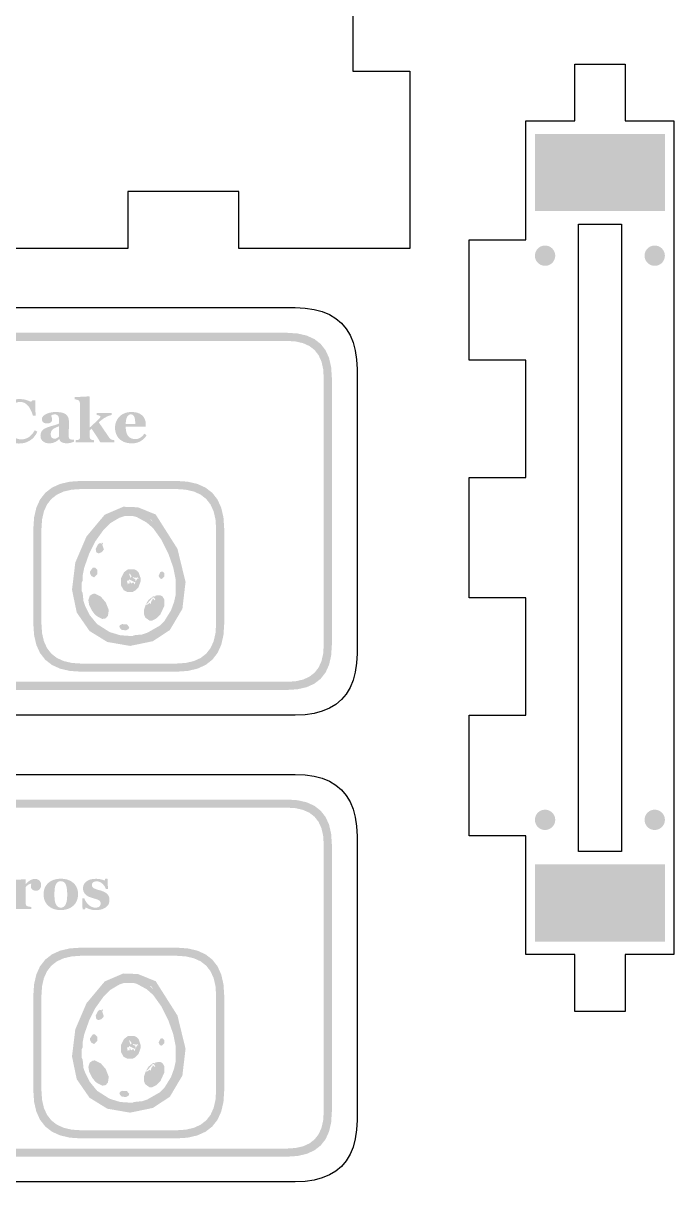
# Model space of a CAD drawing. Header units: millimetres. Extents: x 6 to 297, y 6 to 451.
# Drawn here: x 53.6 to 85.6, y 19.3 to 76.4 of the extents above; entities that cross this region are included whole.
import ezdxf

# ---------------------------------------------------------------- set-up
doc = ezdxf.new("R2010")
doc.units = ezdxf.units.MM
doc.layers.add('CUT', color=1, linetype='Continuous')
doc.layers.add('RASTER', color=7, linetype='Continuous')

msp = doc.modelspace()

# ---------------------------------------------------------------- hatches: boundary and pattern name
at = {"layer": 'RASTER'}
for points in [[(85.201, 70.956), (85.201, 67.156), (78.801, 67.156), (78.801, 70.956)], [(79.801, 64.956), (79.797, 64.89), (79.784, 64.826), (79.763, 64.764), (79.734, 64.706), (79.698, 64.651), (79.655, 64.602), (79.605, 64.559), (79.551, 64.523), (79.492, 64.494), (79.43, 64.473), (79.366, 64.46), (79.301, 64.456), (79.236, 64.46), (79.172, 64.473), (79.11, 64.494), (79.051, 64.523), (78.997, 64.559), (78.947, 64.602), (78.904, 64.651), (78.868, 64.706), (78.839, 64.764), (78.818, 64.826), (78.805, 64.89), (78.801, 64.956), (78.805, 65.021), (78.818, 65.085), (78.839, 65.147), (78.868, 65.206), (78.904, 65.26), (78.947, 65.309), (78.997, 65.352), (79.051, 65.389), (79.11, 65.418), (79.172, 65.439), (79.236, 65.451), (79.301, 65.456), (79.366, 65.451), (79.43, 65.439), (79.492, 65.418), (79.551, 65.389), (79.605, 65.352), (79.655, 65.309), (79.698, 65.26), (79.734, 65.206), (79.763, 65.147), (79.784, 65.085), (79.797, 65.021)], [(85.201, 64.956), (85.197, 64.89), (85.184, 64.826), (85.163, 64.764), (85.134, 64.706), (85.098, 64.651), (85.055, 64.602), (85.005, 64.559), (84.951, 64.523), (84.892, 64.494), (84.83, 64.473), (84.766, 64.46), (84.701, 64.456), (84.636, 64.46), (84.572, 64.473), (84.51, 64.494), (84.451, 64.523), (84.397, 64.559), (84.347, 64.602), (84.304, 64.651), (84.268, 64.706), (84.239, 64.764), (84.218, 64.826), (84.205, 64.89), (84.201, 64.956), (84.205, 65.021), (84.218, 65.085), (84.239, 65.147), (84.268, 65.206), (84.304, 65.26), (84.347, 65.309), (84.397, 65.352), (84.451, 65.389), (84.51, 65.418), (84.572, 65.439), (84.636, 65.451), (84.701, 65.456), (84.766, 65.451), (84.83, 65.439), (84.892, 65.418), (84.951, 65.389), (85.005, 65.352), (85.055, 65.309), (85.098, 65.26), (85.134, 65.206), (85.163, 65.147), (85.184, 65.085), (85.197, 65.021)], [(53.382, 55.7), (53.325, 55.701), (53.269, 55.705), (53.214, 55.71), (53.16, 55.719), (53.107, 55.729), (53.055, 55.742), (53.004, 55.757), (52.954, 55.774), (52.905, 55.794), (52.857, 55.815), (52.812, 55.839), (52.767, 55.865), (52.725, 55.893), (52.684, 55.923), (52.644, 55.955), (52.607, 55.989), (52.571, 56.024), (52.538, 56.062), (52.507, 56.101), (52.477, 56.143), (52.449, 56.186), (52.424, 56.232), (52.4, 56.28), (52.378, 56.329), (52.359, 56.381), (52.342, 56.433), (52.327, 56.487), (52.316, 56.542), (52.306, 56.599), (52.3, 56.656), (52.296, 56.715), (52.295, 56.775), (52.296, 56.835), (52.3, 56.894), (52.307, 56.951), (52.316, 57.008), (52.328, 57.063), (52.342, 57.118), (52.359, 57.171), (52.379, 57.223), (52.401, 57.273), (52.425, 57.322), (52.452, 57.369), (52.48, 57.415), (52.511, 57.459), (52.544, 57.501), (52.578, 57.541), (52.615, 57.579), (52.654, 57.615), (52.694, 57.649), (52.736, 57.681), (52.78, 57.711), (52.826, 57.738), (52.873, 57.764), (52.923, 57.787), (52.974, 57.809), (53.027, 57.828), (53.081, 57.844), (53.136, 57.858), (53.191, 57.87), (53.248, 57.879), (53.305, 57.885), (53.363, 57.889), (53.423, 57.89), (53.465, 57.889), (53.507, 57.887), (53.548, 57.884), (53.588, 57.88), (53.627, 57.874), (53.665, 57.867), (53.702, 57.858), (53.738, 57.848), (53.772, 57.838), (53.806, 57.827), (53.838, 57.815), (53.869, 57.804), (53.898, 57.792), (53.926, 57.779), (53.953, 57.767), (53.978, 57.754), (54.069, 57.834), (54.196, 57.834), (54.209, 57.076), (54.08, 57.076), (54.052, 57.159), (54.023, 57.238), (53.992, 57.31), (53.959, 57.377), (53.926, 57.437), (53.891, 57.492), (53.854, 57.542), (53.817, 57.585), (53.777, 57.623), (53.736, 57.656), (53.692, 57.684), (53.646, 57.707), (53.598, 57.725), (53.548, 57.738), (53.496, 57.745), (53.442, 57.748), (53.375, 57.744), (53.312, 57.733), (53.254, 57.714), (53.199, 57.687), (53.149, 57.653), (53.103, 57.612), (53.061, 57.562), (53.023, 57.505), (52.989, 57.442), (52.96, 57.372), (52.935, 57.296), (52.915, 57.214), (52.899, 57.126), (52.888, 57.032), (52.881, 56.932), (52.879, 56.825), (52.88, 56.764), (52.882, 56.706), (52.886, 56.65), (52.891, 56.596), (52.898, 56.544), (52.907, 56.495), (52.917, 56.447), (52.928, 56.402), (52.941, 56.36), (52.955, 56.319), (52.969, 56.281), (52.985, 56.244), (53.001, 56.21), (53.019, 56.178), (53.037, 56.148), (53.056, 56.12), (53.078, 56.094), (53.101, 56.069), (53.124, 56.045), (53.149, 56.024), (53.175, 56.004), (53.201, 55.987), (53.229, 55.971), (53.257, 55.957), (53.286, 55.945), (53.316, 55.934), (53.347, 55.925), (53.379, 55.918), (53.411, 55.912), (53.445, 55.908), (53.479, 55.906), (53.513, 55.905), (53.564, 55.907), (53.613, 55.912), (53.661, 55.921), (53.707, 55.933), (53.752, 55.949), (53.796, 55.968), (53.838, 55.99), (53.879, 56.016), (53.919, 56.046), (53.957, 56.079), (53.995, 56.116), (54.032, 56.156), (54.068, 56.2), (54.103, 56.248), (54.138, 56.299), (54.171, 56.353), (54.297, 56.277), (54.281, 56.245), (54.265, 56.214), (54.247, 56.184), (54.23, 56.155), (54.212, 56.127), (54.193, 56.099), (54.173, 56.072), (54.154, 56.047), (54.133, 56.022), (54.112, 55.997), (54.09, 55.974), (54.067, 55.952), (54.043, 55.93), (54.019, 55.91), (53.994, 55.89), (53.968, 55.871), (53.938, 55.852), (53.908, 55.833), (53.877, 55.816), (53.846, 55.8), (53.813, 55.784), (53.78, 55.77), (53.747, 55.757), (53.712, 55.745), (53.676, 55.735), (53.639, 55.726), (53.6, 55.718), (53.559, 55.711), (53.517, 55.706), (53.474, 55.703), (53.428, 55.701), (53.382, 55.7)], [(58.088, 55.756), (57.398, 55.756), (57.367, 55.811), (57.336, 55.864), (57.306, 55.914), (57.276, 55.963), (57.247, 56.009), (57.219, 56.054), (57.192, 56.096), (57.165, 56.136), (57.139, 56.175), (57.113, 56.212), (57.088, 56.25), (57.063, 56.286), (57.038, 56.322), (57.014, 56.357), (56.99, 56.391), (56.966, 56.425), (56.878, 56.35), (56.878, 56.031), (56.878, 56.018), (56.879, 56.006), (56.88, 55.994), (56.882, 55.983), (56.884, 55.973), (56.887, 55.963), (56.89, 55.953), (56.894, 55.945), (56.898, 55.937), (56.903, 55.929), (56.909, 55.922), (56.916, 55.915), (56.924, 55.909), (56.933, 55.904), (56.942, 55.899), (56.953, 55.895), (56.96, 55.892), (56.967, 55.889), (56.974, 55.887), (56.981, 55.884), (56.989, 55.881), (56.997, 55.879), (57.006, 55.877), (57.014, 55.874), (57.023, 55.872), (57.032, 55.87), (57.041, 55.869), (57.05, 55.867), (57.058, 55.866), (57.067, 55.865), (57.076, 55.863), (57.085, 55.863), (57.085, 55.756), (56.178, 55.756), (56.178, 55.863), (56.187, 55.863), (56.196, 55.864), (56.205, 55.865), (56.215, 55.866), (56.224, 55.867), (56.233, 55.868), (56.242, 55.869), (56.251, 55.871), (56.26, 55.872), (56.269, 55.874), (56.277, 55.875), (56.286, 55.877), (56.294, 55.879), (56.301, 55.88), (56.309, 55.883), (56.316, 55.885), (56.327, 55.889), (56.337, 55.894), (56.347, 55.899), (56.355, 55.905), (56.363, 55.912), (56.369, 55.919), (56.375, 55.926), (56.379, 55.934), (56.383, 55.943), (56.387, 55.953), (56.39, 55.963), (56.392, 55.973), (56.394, 55.985), (56.395, 55.997), (56.396, 56.009), (56.396, 56.022), (56.396, 57.656), (56.396, 57.668), (56.395, 57.68), (56.393, 57.692), (56.391, 57.705), (56.388, 57.717), (56.384, 57.73), (56.38, 57.743), (56.375, 57.756), (56.369, 57.769), (56.363, 57.78), (56.356, 57.791), (56.349, 57.802), (56.341, 57.811), (56.332, 57.82), (56.323, 57.827), (56.313, 57.834), (56.305, 57.839), (56.297, 57.843), (56.288, 57.847), (56.278, 57.85), (56.267, 57.854), (56.255, 57.857), (56.243, 57.861), (56.229, 57.864), (56.215, 57.866), (56.202, 57.869), (56.189, 57.871), (56.176, 57.873), (56.164, 57.875), (56.152, 57.876), (56.14, 57.877), (56.128, 57.878), (56.128, 57.985), (56.856, 58.023), (56.878, 58), (56.878, 56.488), (56.906, 56.513), (56.934, 56.538), (56.963, 56.565), (56.993, 56.593), (57.024, 56.621), (57.056, 56.65), (57.089, 56.681), (57.122, 56.712), (57.155, 56.743), (57.186, 56.773), (57.216, 56.802), (57.244, 56.829), (57.271, 56.854), (57.295, 56.879), (57.318, 56.902), (57.34, 56.923), (57.351, 56.935), (57.361, 56.947), (57.37, 56.957), (57.377, 56.967), (57.383, 56.976), (57.388, 56.984), (57.391, 56.992), (57.393, 56.999), (57.394, 57.005), (57.395, 57.01), (57.396, 57.015), (57.397, 57.019), (57.397, 57.023), (57.398, 57.026), (57.398, 57.028), (57.398, 57.03), (57.397, 57.037), (57.395, 57.043), (57.392, 57.049), (57.387, 57.054), (57.38, 57.06), (57.372, 57.065), (57.363, 57.07), (57.352, 57.074), (57.34, 57.078), (57.326, 57.083), (57.311, 57.087), (57.294, 57.091), (57.276, 57.094), (57.257, 57.098), (57.236, 57.101), (57.214, 57.105), (57.214, 57.209), (57.958, 57.209), (57.958, 57.108), (57.922, 57.098), (57.889, 57.088), (57.858, 57.078), (57.829, 57.068), (57.802, 57.059), (57.777, 57.049), (57.755, 57.04), (57.734, 57.031), (57.715, 57.022), (57.695, 57.011), (57.675, 57.001), (57.654, 56.989), (57.633, 56.977), (57.611, 56.963), (57.589, 56.95), (57.567, 56.935), (57.552, 56.925), (57.537, 56.915), (57.522, 56.905), (57.508, 56.894), (57.493, 56.884), (57.479, 56.874), (57.464, 56.863), (57.45, 56.852), (57.436, 56.841), (57.421, 56.829), (57.406, 56.817), (57.39, 56.804), (57.373, 56.79), (57.356, 56.775), (57.339, 56.76), (57.321, 56.745), (57.356, 56.693), (57.391, 56.642), (57.425, 56.593), (57.459, 56.544), (57.491, 56.497), (57.524, 56.45), (57.555, 56.404), (57.586, 56.359), (57.616, 56.315), (57.647, 56.269), (57.679, 56.223), (57.71, 56.177), (57.742, 56.13), (57.775, 56.082), (57.807, 56.033), (57.841, 55.984), (57.852, 55.968), (57.865, 55.953), (57.878, 55.939), (57.891, 55.927), (57.906, 55.916), (57.921, 55.907), (57.937, 55.899), (57.953, 55.892), (57.97, 55.886), (57.987, 55.881), (58.004, 55.877), (58.021, 55.873), (58.038, 55.87), (58.054, 55.867), (58.071, 55.864), (58.088, 55.863)], [(79.801, 37.155), (79.797, 37.089), (79.784, 37.025), (79.763, 36.963), (79.734, 36.905), (79.698, 36.85), (79.655, 36.801), (79.605, 36.758), (79.551, 36.722), (79.492, 36.693), (79.43, 36.672), (79.366, 36.659), (79.301, 36.655), (79.236, 36.659), (79.172, 36.672), (79.11, 36.693), (79.051, 36.722), (78.997, 36.758), (78.947, 36.801), (78.904, 36.85), (78.868, 36.905), (78.839, 36.963), (78.818, 37.025), (78.805, 37.089), (78.801, 37.155), (78.805, 37.22), (78.818, 37.284), (78.839, 37.346), (78.868, 37.405), (78.904, 37.459), (78.947, 37.508), (78.997, 37.551), (79.051, 37.588), (79.11, 37.617), (79.172, 37.638), (79.236, 37.65), (79.301, 37.655), (79.366, 37.65), (79.43, 37.638), (79.492, 37.617), (79.551, 37.588), (79.605, 37.551), (79.655, 37.508), (79.698, 37.459), (79.734, 37.405), (79.763, 37.346), (79.784, 37.284), (79.797, 37.22)], [(85.201, 37.155), (85.197, 37.089), (85.184, 37.025), (85.163, 36.963), (85.134, 36.905), (85.098, 36.85), (85.055, 36.801), (85.005, 36.758), (84.951, 36.722), (84.892, 36.693), (84.83, 36.672), (84.766, 36.659), (84.701, 36.655), (84.636, 36.659), (84.572, 36.672), (84.51, 36.693), (84.451, 36.722), (84.397, 36.758), (84.347, 36.801), (84.304, 36.85), (84.268, 36.905), (84.239, 36.963), (84.218, 37.025), (84.205, 37.089), (84.201, 37.155), (84.205, 37.22), (84.218, 37.284), (84.239, 37.346), (84.268, 37.405), (84.304, 37.459), (84.347, 37.508), (84.397, 37.551), (84.451, 37.588), (84.51, 37.617), (84.572, 37.638), (84.636, 37.65), (84.701, 37.655), (84.766, 37.65), (84.83, 37.638), (84.892, 37.617), (84.951, 37.588), (85.005, 37.551), (85.055, 37.508), (85.098, 37.459), (85.134, 37.405), (85.163, 37.346), (85.184, 37.284), (85.197, 37.22)], [(85.201, 34.955), (85.201, 31.155), (78.801, 31.155), (78.801, 34.955)], [(54.484, 33.941), (54.483, 33.913), (54.48, 33.887), (54.474, 33.861), (54.467, 33.836), (54.457, 33.812), (54.445, 33.789), (54.431, 33.767), (54.415, 33.745), (54.397, 33.725), (54.378, 33.708), (54.357, 33.694), (54.335, 33.682), (54.312, 33.673), (54.287, 33.666), (54.261, 33.662), (54.233, 33.661), (54.207, 33.662), (54.182, 33.664), (54.158, 33.669), (54.135, 33.675), (54.113, 33.682), (54.092, 33.691), (54.071, 33.703), (54.052, 33.715), (54.035, 33.73), (54.02, 33.746), (54.007, 33.763), (53.997, 33.782), (53.989, 33.803), (53.983, 33.825), (53.98, 33.849), (53.979, 33.875), (53.979, 33.887), (53.979, 33.899), (53.98, 33.91), (53.98, 33.92), (53.981, 33.93), (53.983, 33.939), (53.984, 33.947), (53.986, 33.955), (53.988, 33.962), (53.989, 33.969), (53.991, 33.976), (53.993, 33.982), (53.994, 33.989), (53.996, 33.995), (53.998, 34.002), (53.999, 34.008), (53.982, 34.007), (53.965, 34.004), (53.947, 34), (53.93, 33.995), (53.912, 33.988), (53.894, 33.981), (53.875, 33.972), (53.857, 33.961), (53.839, 33.95), (53.821, 33.938), (53.803, 33.924), (53.787, 33.91), (53.77, 33.895), (53.755, 33.879), (53.74, 33.862), (53.725, 33.844), (53.725, 33.04), (53.725, 33.027), (53.726, 33.015), (53.727, 33.004), (53.729, 32.993), (53.731, 32.983), (53.734, 32.973), (53.737, 32.964), (53.741, 32.955), (53.746, 32.947), (53.751, 32.939), (53.756, 32.932), (53.763, 32.925), (53.77, 32.919), (53.778, 32.913), (53.786, 32.907), (53.795, 32.902), (53.804, 32.898), (53.814, 32.894), (53.825, 32.891), (53.838, 32.887), (53.851, 32.884), (53.866, 32.881), (53.883, 32.878), (53.9, 32.875), (53.918, 32.873), (53.934, 32.87), (53.949, 32.868), (53.963, 32.867), (53.975, 32.865), (53.986, 32.864), (53.996, 32.863), (54.005, 32.863), (54.005, 32.756), (53.025, 32.756), (53.025, 32.863), (53.034, 32.863), (53.043, 32.864), (53.052, 32.865), (53.062, 32.866), (53.071, 32.867), (53.08, 32.868), (53.09, 32.869), (53.099, 32.871), (53.108, 32.872), (53.117, 32.874), (53.125, 32.875), (53.133, 32.877), (53.141, 32.879), (53.149, 32.88), (53.156, 32.883), (53.163, 32.885), (53.174, 32.889), (53.184, 32.894), (53.194, 32.899), (53.202, 32.905), (53.21, 32.912), (53.216, 32.919), (53.222, 32.926), (53.227, 32.934), (53.231, 32.943), (53.235, 32.953), (53.238, 32.963), (53.24, 32.973), (53.242, 32.985), (53.244, 32.997), (53.244, 33.009), (53.245, 33.022), (53.245, 33.875), (53.244, 33.888), (53.243, 33.901), (53.241, 33.913), (53.238, 33.925), (53.235, 33.937), (53.231, 33.948), (53.226, 33.959), (53.22, 33.969), (53.213, 33.98), (53.207, 33.989), (53.2, 33.998), (53.192, 34.007), (53.185, 34.015), (53.177, 34.023), (53.168, 34.03), (53.16, 34.036), (53.153, 34.04), (53.146, 34.044), (53.138, 34.048), (53.13, 34.052), (53.121, 34.056), (53.112, 34.059), (53.103, 34.062), (53.093, 34.065), (53.083, 34.068), (53.072, 34.071), (53.062, 34.073), (53.051, 34.075), (53.04, 34.077), (53.028, 34.079), (53.016, 34.08), (53.004, 34.081), (53.004, 34.188), (53.703, 34.226), (53.725, 34.204), (53.725, 33.992), (53.731, 33.992), (53.756, 34.021), (53.782, 34.048), (53.809, 34.073), (53.835, 34.097), (53.862, 34.119), (53.89, 34.139), (53.917, 34.158), (53.946, 34.176), (53.974, 34.192), (54.003, 34.205), (54.032, 34.217), (54.061, 34.226), (54.091, 34.233), (54.121, 34.238), (54.152, 34.242), (54.182, 34.243), (54.215, 34.241), (54.247, 34.237), (54.277, 34.231), (54.305, 34.221), (54.332, 34.21), (54.356, 34.195), (54.38, 34.178), (54.401, 34.158), (54.421, 34.137), (54.437, 34.113), (54.452, 34.088), (54.463, 34.062), (54.472, 34.034), (54.479, 34.004), (54.483, 33.973), (54.484, 33.941)], [(57.17, 32.706), (57.135, 32.707), (57.1, 32.709), (57.065, 32.712), (57.03, 32.716), (56.995, 32.722), (56.961, 32.729), (56.927, 32.738), (56.893, 32.748), (56.86, 32.758), (56.829, 32.769), (56.8, 32.78), (56.773, 32.791), (56.747, 32.802), (56.724, 32.813), (56.702, 32.825), (56.683, 32.836), (56.639, 32.737), (56.524, 32.737), (56.505, 33.283), (56.612, 33.283), (56.618, 33.266), (56.625, 33.249), (56.633, 33.231), (56.642, 33.213), (56.651, 33.194), (56.662, 33.175), (56.673, 33.155), (56.686, 33.134), (56.699, 33.114), (56.712, 33.094), (56.726, 33.075), (56.74, 33.056), (56.755, 33.038), (56.771, 33.02), (56.786, 33.002), (56.803, 32.986), (56.82, 32.97), (56.838, 32.954), (56.857, 32.939), (56.877, 32.925), (56.897, 32.911), (56.917, 32.898), (56.938, 32.886), (56.96, 32.874), (56.983, 32.864), (57.005, 32.855), (57.028, 32.847), (57.052, 32.84), (57.076, 32.835), (57.1, 32.832), (57.125, 32.83), (57.15, 32.829), (57.182, 32.83), (57.212, 32.832), (57.24, 32.836), (57.266, 32.842), (57.29, 32.849), (57.312, 32.858), (57.331, 32.869), (57.348, 32.881), (57.364, 32.895), (57.377, 32.911), (57.388, 32.928), (57.397, 32.947), (57.404, 32.968), (57.41, 32.991), (57.413, 33.015), (57.414, 33.041), (57.413, 33.056), (57.412, 33.069), (57.409, 33.082), (57.406, 33.095), (57.402, 33.107), (57.397, 33.118), (57.391, 33.128), (57.384, 33.138), (57.377, 33.147), (57.368, 33.156), (57.359, 33.165), (57.349, 33.174), (57.339, 33.182), (57.328, 33.189), (57.316, 33.197), (57.304, 33.204), (57.289, 33.211), (57.274, 33.218), (57.259, 33.225), (57.244, 33.231), (57.228, 33.237), (57.212, 33.243), (57.195, 33.249), (57.178, 33.254), (57.161, 33.259), (57.142, 33.265), (57.123, 33.27), (57.102, 33.276), (57.081, 33.283), (57.059, 33.289), (57.035, 33.296), (57.011, 33.304), (56.986, 33.311), (56.963, 33.318), (56.94, 33.326), (56.918, 33.333), (56.897, 33.34), (56.877, 33.348), (56.858, 33.355), (56.84, 33.363), (56.822, 33.371), (56.804, 33.38), (56.786, 33.39), (56.768, 33.402), (56.749, 33.414), (56.731, 33.427), (56.712, 33.442), (56.693, 33.457), (56.677, 33.472), (56.662, 33.487), (56.647, 33.504), (56.634, 33.52), (56.621, 33.538), (56.609, 33.556), (56.598, 33.575), (56.587, 33.595), (56.578, 33.616), (56.57, 33.637), (56.563, 33.66), (56.558, 33.683), (56.553, 33.708), (56.55, 33.733), (56.548, 33.76), (56.548, 33.787), (56.551, 33.837), (56.559, 33.885), (56.572, 33.931), (56.591, 33.974), (56.616, 34.014), (56.645, 34.052), (56.681, 34.088), (56.721, 34.121), (56.767, 34.151), (56.815, 34.177), (56.867, 34.199), (56.922, 34.217), (56.98, 34.23), (57.042, 34.24), (57.108, 34.246), (57.176, 34.248), (57.209, 34.248), (57.242, 34.247), (57.273, 34.245), (57.304, 34.242), (57.335, 34.238), (57.364, 34.233), (57.393, 34.228), (57.422, 34.221), (57.449, 34.214), (57.475, 34.207), (57.501, 34.2), (57.525, 34.193), (57.548, 34.185), (57.57, 34.178), (57.59, 34.17), (57.61, 34.162), (57.641, 34.248), (57.752, 34.248), (57.775, 33.749), (57.671, 33.749), (57.657, 33.786), (57.641, 33.822), (57.623, 33.857), (57.602, 33.891), (57.579, 33.923), (57.553, 33.954), (57.526, 33.984), (57.496, 34.012), (57.464, 34.038), (57.432, 34.06), (57.4, 34.079), (57.366, 34.095), (57.333, 34.107), (57.298, 34.116), (57.263, 34.121), (57.228, 34.122), (57.2, 34.122), (57.174, 34.12), (57.15, 34.116), (57.127, 34.111), (57.105, 34.104), (57.086, 34.096), (57.067, 34.087), (57.05, 34.076), (57.035, 34.063), (57.022, 34.05), (57.011, 34.035), (57.002, 34.02), (56.995, 34.003), (56.99, 33.985), (56.987, 33.965), (56.986, 33.945), (56.987, 33.918), (56.992, 33.893), (56.999, 33.87), (57.009, 33.849), (57.023, 33.83), (57.039, 33.813), (57.058, 33.797), (57.08, 33.784), (57.105, 33.772), (57.132, 33.76), (57.162, 33.748), (57.194, 33.736), (57.228, 33.724), (57.264, 33.713), (57.303, 33.701), (57.345, 33.69), (57.408, 33.673), (57.467, 33.654), (57.522, 33.633), (57.572, 33.611), (57.618, 33.587), (57.659, 33.562), (57.696, 33.535), (57.729, 33.506), (57.757, 33.476), (57.782, 33.444), (57.803, 33.41), (57.82, 33.374), (57.833, 33.336), (57.842, 33.296), (57.848, 33.254), (57.85, 33.21), (57.847, 33.151), (57.838, 33.096), (57.824, 33.045), (57.803, 32.997), (57.777, 32.952), (57.744, 32.91), (57.706, 32.872), (57.662, 32.838), (57.613, 32.807), (57.561, 32.78), (57.505, 32.757), (57.445, 32.739), (57.382, 32.724), (57.315, 32.714), (57.244, 32.708), (57.17, 32.706)]]:
    msp.add_hatch(color=7, dxfattribs=at).paths.add_polyline_path(points)
h = msp.add_hatch(color=7, dxfattribs=at)
h.paths.add_polyline_path([(7.2, 58.956), (7.234, 59.471), (7.337, 59.918), (7.509, 60.296), (7.75, 60.606), (8.059, 60.846), (8.438, 61.018), (8.884, 61.121), (9.4, 61.156), (66.6, 61.156), (67.116, 61.121), (67.563, 61.018), (67.941, 60.846), (68.25, 60.606), (68.491, 60.296), (68.663, 59.918), (68.766, 59.471), (68.8, 58.956), (68.8, 45.756), (68.766, 45.24), (68.663, 44.793), (68.491, 44.415), (68.25, 44.106), (67.941, 43.865), (67.563, 43.693), (67.116, 43.59), (66.6, 43.556), (9.4, 43.556), (8.884, 43.59), (8.438, 43.693), (8.059, 43.865), (7.75, 44.106), (7.509, 44.415), (7.337, 44.793), (7.234, 45.24), (7.2, 45.756)])
h.paths.add_polyline_path([(7.6, 58.956), (7.6, 45.756), (7.628, 45.334), (7.712, 44.968), (7.853, 44.659), (8.05, 44.406), (8.303, 44.209), (8.612, 44.068), (8.978, 43.984), (9.4, 43.956), (66.6, 43.956), (67.022, 43.984), (67.387, 44.068), (67.697, 44.209), (67.95, 44.406), (68.147, 44.659), (68.288, 44.968), (68.372, 45.334), (68.4, 45.756), (68.4, 58.956), (68.372, 59.378), (68.288, 59.743), (68.147, 60.053), (67.95, 60.306), (67.697, 60.503), (67.387, 60.643), (67.022, 60.728), (66.6, 60.756), (9.4, 60.756), (8.978, 60.728), (8.612, 60.643), (8.303, 60.503), (8.05, 60.306), (7.853, 60.053), (7.712, 59.743), (7.628, 59.378), (7.6, 58.956)], flags=0)
h = msp.add_hatch(color=7, dxfattribs=at)
h.paths.add_polyline_path([(56.096, 55.786), (56.079, 55.78), (56.062, 55.773), (56.044, 55.766), (56.026, 55.76), (56.006, 55.753), (55.986, 55.747), (55.965, 55.741), (55.944, 55.735), (55.921, 55.73), (55.899, 55.725), (55.876, 55.721), (55.853, 55.718), (55.83, 55.715), (55.806, 55.713), (55.782, 55.712), (55.758, 55.712), (55.714, 55.713), (55.673, 55.715), (55.636, 55.719), (55.601, 55.725), (55.57, 55.733), (55.541, 55.742), (55.515, 55.753), (55.492, 55.765), (55.472, 55.779), (55.453, 55.795), (55.436, 55.812), (55.421, 55.83), (55.407, 55.85), (55.395, 55.871), (55.385, 55.894), (55.377, 55.918), (55.368, 55.918), (55.356, 55.906), (55.343, 55.894), (55.331, 55.883), (55.319, 55.872), (55.307, 55.862), (55.295, 55.852), (55.284, 55.842), (55.272, 55.833), (55.26, 55.825), (55.248, 55.816), (55.236, 55.808), (55.224, 55.801), (55.212, 55.793), (55.199, 55.786), (55.186, 55.78), (55.173, 55.773), (55.156, 55.766), (55.139, 55.758), (55.122, 55.752), (55.106, 55.745), (55.089, 55.74), (55.073, 55.734), (55.057, 55.73), (55.041, 55.726), (55.024, 55.722), (55.006, 55.719), (54.986, 55.716), (54.964, 55.714), (54.941, 55.712), (54.917, 55.711), (54.89, 55.711), (54.863, 55.71), (54.821, 55.712), (54.781, 55.717), (54.742, 55.724), (54.705, 55.735), (54.67, 55.75), (54.636, 55.767), (54.603, 55.787), (54.573, 55.811), (54.544, 55.837), (54.52, 55.865), (54.499, 55.895), (54.482, 55.927), (54.469, 55.962), (54.46, 55.998), (54.454, 56.036), (54.452, 56.077), (54.453, 56.1), (54.454, 56.122), (54.456, 56.144), (54.459, 56.165), (54.463, 56.184), (54.467, 56.203), (54.473, 56.221), (54.479, 56.238), (54.486, 56.255), (54.493, 56.271), (54.502, 56.286), (54.511, 56.301), (54.52, 56.316), (54.531, 56.33), (54.542, 56.343), (54.553, 56.356), (54.565, 56.368), (54.576, 56.379), (54.588, 56.389), (54.601, 56.399), (54.614, 56.409), (54.627, 56.418), (54.641, 56.426), (54.655, 56.434), (54.67, 56.442), (54.685, 56.449), (54.7, 56.456), (54.716, 56.464), (54.732, 56.471), (54.748, 56.478), (54.765, 56.484), (54.782, 56.491), (54.816, 56.503), (54.851, 56.515), (54.888, 56.528), (54.927, 56.54), (54.967, 56.553), (55.009, 56.566), (55.053, 56.578), (55.098, 56.591), (55.143, 56.604), (55.184, 56.617), (55.223, 56.629), (55.258, 56.641), (55.29, 56.652), (55.319, 56.663), (55.345, 56.674), (55.368, 56.684), (55.368, 56.825), (55.368, 56.835), (55.368, 56.845), (55.367, 56.856), (55.366, 56.868), (55.366, 56.88), (55.365, 56.893), (55.363, 56.907), (55.362, 56.922), (55.36, 56.936), (55.358, 56.951), (55.356, 56.964), (55.353, 56.977), (55.35, 56.989), (55.346, 57.001), (55.342, 57.012), (55.337, 57.023), (55.332, 57.034), (55.325, 57.045), (55.318, 57.056), (55.311, 57.066), (55.302, 57.076), (55.293, 57.085), (55.283, 57.094), (55.273, 57.102), (55.261, 57.109), (55.249, 57.116), (55.236, 57.122), (55.222, 57.126), (55.207, 57.13), (55.191, 57.132), (55.174, 57.134), (55.157, 57.134), (55.141, 57.134), (55.126, 57.133), (55.112, 57.132), (55.098, 57.13), (55.085, 57.127), (55.072, 57.124), (55.06, 57.12), (55.049, 57.116), (55.039, 57.111), (55.029, 57.107), (55.019, 57.102), (55.01, 57.097), (55.002, 57.093), (54.994, 57.088), (54.987, 57.083), (54.98, 57.078), (54.981, 57.071), (54.983, 57.062), (54.985, 57.052), (54.988, 57.042), (54.992, 57.03), (54.995, 57.017), (55, 57.004), (55.005, 56.989), (55.009, 56.974), (55.014, 56.959), (55.017, 56.945), (55.02, 56.93), (55.022, 56.916), (55.024, 56.902), (55.025, 56.887), (55.025, 56.873), (55.025, 56.867), (55.024, 56.86), (55.023, 56.853), (55.022, 56.845), (55.02, 56.837), (55.018, 56.829), (55.015, 56.82), (55.012, 56.811), (55.008, 56.802), (55.005, 56.793), (55, 56.785), (54.996, 56.778), (54.991, 56.77), (54.986, 56.764), (54.98, 56.758), (54.974, 56.752), (54.965, 56.745), (54.957, 56.738), (54.947, 56.732), (54.938, 56.726), (54.929, 56.72), (54.919, 56.715), (54.909, 56.711), (54.898, 56.706), (54.887, 56.703), (54.875, 56.699), (54.861, 56.697), (54.846, 56.694), (54.829, 56.693), (54.811, 56.691), (54.791, 56.691), (54.77, 56.69), (54.74, 56.691), (54.712, 56.694), (54.686, 56.699), (54.662, 56.705), (54.64, 56.713), (54.619, 56.724), (54.601, 56.736), (54.584, 56.75), (54.569, 56.765), (54.557, 56.782), (54.546, 56.799), (54.537, 56.818), (54.53, 56.838), (54.525, 56.859), (54.522, 56.881), (54.521, 56.904), (54.522, 56.924), (54.525, 56.944), (54.53, 56.963), (54.538, 56.982), (54.547, 57), (54.558, 57.018), (54.571, 57.035), (54.586, 57.051), (54.603, 57.067), (54.621, 57.083), (54.639, 57.097), (54.659, 57.111), (54.679, 57.124), (54.7, 57.136), (54.722, 57.148), (54.745, 57.159), (54.769, 57.17), (54.793, 57.18), (54.818, 57.189), (54.845, 57.198), (54.872, 57.206), (54.899, 57.214), (54.928, 57.221), (54.958, 57.227), (54.988, 57.233), (55.017, 57.238), (55.045, 57.242), (55.073, 57.245), (55.101, 57.248), (55.128, 57.25), (55.155, 57.251), (55.18, 57.251), (55.216, 57.251), (55.25, 57.25), (55.284, 57.249), (55.317, 57.247), (55.349, 57.245), (55.38, 57.242), (55.411, 57.238), (55.441, 57.234), (55.47, 57.23), (55.499, 57.224), (55.527, 57.217), (55.554, 57.209), (55.58, 57.199), (55.606, 57.189), (55.631, 57.178), (55.655, 57.165), (55.677, 57.151), (55.698, 57.136), (55.718, 57.12), (55.737, 57.102), (55.754, 57.083), (55.77, 57.062), (55.785, 57.04), (55.799, 57.016), (55.812, 56.991), (55.823, 56.964), (55.832, 56.935), (55.839, 56.904), (55.845, 56.871), (55.849, 56.837), (55.852, 56.8), (55.853, 56.762), (55.853, 56.72), (55.852, 56.675), (55.852, 56.629), (55.851, 56.581), (55.85, 56.531), (55.849, 56.479), (55.848, 56.425), (55.846, 56.37), (55.845, 56.315), (55.843, 56.266), (55.842, 56.221), (55.841, 56.181), (55.841, 56.146), (55.84, 56.116), (55.84, 56.091), (55.84, 56.071), (55.84, 56.055), (55.841, 56.039), (55.842, 56.025), (55.845, 56.012), (55.847, 55.999), (55.851, 55.987), (55.855, 55.977), (55.859, 55.967), (55.865, 55.957), (55.871, 55.949), (55.877, 55.941), (55.884, 55.933), (55.892, 55.927), (55.901, 55.92), (55.91, 55.915), (55.92, 55.91), (55.927, 55.907), (55.934, 55.904), (55.943, 55.902), (55.952, 55.9), (55.962, 55.899), (55.974, 55.897), (55.986, 55.896), (55.999, 55.896), (56.012, 55.895), (56.025, 55.895), (56.037, 55.894), (56.05, 55.894), (56.062, 55.894), (56.073, 55.894), (56.085, 55.893), (56.096, 55.893)])
h.paths.add_polyline_path([(55.368, 56.55), (55.347, 56.543), (55.327, 56.535), (55.307, 56.528), (55.286, 56.52), (55.266, 56.512), (55.246, 56.503), (55.225, 56.495), (55.205, 56.486), (55.186, 56.477), (55.167, 56.468), (55.149, 56.459), (55.132, 56.449), (55.116, 56.44), (55.101, 56.43), (55.087, 56.42), (55.073, 56.411), (55.06, 56.4), (55.048, 56.389), (55.036, 56.377), (55.025, 56.364), (55.015, 56.35), (55.005, 56.336), (54.997, 56.321), (54.989, 56.306), (54.981, 56.29), (54.975, 56.273), (54.97, 56.255), (54.965, 56.236), (54.962, 56.217), (54.96, 56.197), (54.958, 56.177), (54.958, 56.156), (54.959, 56.128), (54.961, 56.102), (54.965, 56.079), (54.971, 56.057), (54.978, 56.037), (54.987, 56.02), (54.998, 56.004), (55.01, 55.99), (55.023, 55.978), (55.037, 55.968), (55.052, 55.959), (55.068, 55.952), (55.084, 55.946), (55.101, 55.942), (55.119, 55.94), (55.138, 55.939), (55.158, 55.939), (55.176, 55.941), (55.194, 55.943), (55.211, 55.947), (55.227, 55.952), (55.243, 55.957), (55.257, 55.964), (55.271, 55.972), (55.283, 55.98), (55.296, 55.989), (55.308, 55.999), (55.319, 56.009), (55.331, 56.019), (55.342, 56.03), (55.352, 56.041), (55.362, 56.053)], flags=0)
h = msp.add_hatch(color=7, dxfattribs=at)
h.paths.add_polyline_path([(59.679, 56.106), (59.666, 56.085), (59.652, 56.065), (59.638, 56.045), (59.622, 56.025), (59.607, 56.005), (59.59, 55.986), (59.573, 55.967), (59.555, 55.948), (59.537, 55.93), (59.518, 55.913), (59.498, 55.896), (59.478, 55.88), (59.457, 55.864), (59.435, 55.849), (59.413, 55.835), (59.39, 55.822), (59.366, 55.808), (59.341, 55.796), (59.316, 55.784), (59.292, 55.773), (59.267, 55.763), (59.242, 55.753), (59.217, 55.745), (59.192, 55.737), (59.166, 55.731), (59.14, 55.725), (59.112, 55.72), (59.084, 55.716), (59.055, 55.713), (59.024, 55.711), (58.993, 55.709), (58.961, 55.709), (58.908, 55.71), (58.856, 55.713), (58.807, 55.718), (58.759, 55.724), (58.713, 55.733), (58.669, 55.743), (58.627, 55.756), (58.587, 55.77), (58.548, 55.786), (58.512, 55.804), (58.477, 55.823), (58.443, 55.843), (58.412, 55.864), (58.382, 55.887), (58.353, 55.911), (58.327, 55.936), (58.302, 55.962), (58.279, 55.99), (58.257, 56.019), (58.237, 56.049), (58.219, 56.081), (58.202, 56.113), (58.187, 56.147), (58.174, 56.181), (58.162, 56.217), (58.152, 56.253), (58.143, 56.291), (58.136, 56.329), (58.13, 56.367), (58.126, 56.407), (58.124, 56.447), (58.123, 56.488), (58.124, 56.525), (58.127, 56.562), (58.131, 56.598), (58.137, 56.634), (58.145, 56.67), (58.154, 56.705), (58.165, 56.74), (58.178, 56.775), (58.193, 56.808), (58.209, 56.841), (58.226, 56.873), (58.245, 56.904), (58.265, 56.934), (58.287, 56.963), (58.31, 56.991), (58.334, 57.018), (58.36, 57.044), (58.387, 57.068), (58.416, 57.091), (58.447, 57.113), (58.479, 57.133), (58.513, 57.152), (58.548, 57.17), (58.585, 57.187), (58.624, 57.202), (58.663, 57.215), (58.704, 57.226), (58.746, 57.235), (58.789, 57.242), (58.833, 57.247), (58.878, 57.25), (58.925, 57.251), (58.975, 57.251), (59.023, 57.248), (59.068, 57.244), (59.111, 57.239), (59.152, 57.232), (59.191, 57.223), (59.227, 57.213), (59.261, 57.202), (59.294, 57.188), (59.325, 57.174), (59.354, 57.159), (59.382, 57.142), (59.409, 57.124), (59.434, 57.105), (59.457, 57.085), (59.48, 57.064), (59.5, 57.042), (59.519, 57.02), (59.536, 56.997), (59.552, 56.973), (59.566, 56.948), (59.579, 56.922), (59.591, 56.895), (59.601, 56.867), (59.61, 56.838), (59.618, 56.809), (59.625, 56.78), (59.63, 56.751), (59.634, 56.721), (59.637, 56.69), (59.639, 56.66), (59.639, 56.629), (59.639, 56.534), (58.649, 56.534), (58.651, 56.461), (58.656, 56.392), (58.665, 56.329), (58.678, 56.269), (58.694, 56.214), (58.714, 56.164), (58.738, 56.118), (58.765, 56.077), (58.796, 56.04), (58.831, 56.008), (58.871, 55.981), (58.915, 55.959), (58.963, 55.942), (59.015, 55.93), (59.072, 55.922), (59.133, 55.92), (59.167, 55.921), (59.2, 55.925), (59.232, 55.93), (59.263, 55.939), (59.294, 55.949), (59.323, 55.962), (59.352, 55.978), (59.38, 55.995), (59.407, 56.015), (59.433, 56.035), (59.458, 56.057), (59.482, 56.081), (59.505, 56.105), (59.527, 56.131), (59.548, 56.158), (59.568, 56.186)])
h.paths.add_polyline_path([(59.119, 56.662), (59.119, 56.685), (59.119, 56.707), (59.118, 56.729), (59.117, 56.751), (59.116, 56.774), (59.114, 56.797), (59.113, 56.82), (59.111, 56.843), (59.108, 56.865), (59.105, 56.887), (59.102, 56.907), (59.099, 56.927), (59.094, 56.945), (59.09, 56.962), (59.085, 56.978), (59.08, 56.994), (59.073, 57.01), (59.066, 57.026), (59.059, 57.04), (59.05, 57.054), (59.042, 57.066), (59.032, 57.078), (59.022, 57.088), (59.012, 57.098), (59.001, 57.106), (58.989, 57.113), (58.976, 57.119), (58.963, 57.124), (58.949, 57.128), (58.934, 57.13), (58.919, 57.132), (58.903, 57.133), (58.875, 57.131), (58.849, 57.126), (58.824, 57.117), (58.801, 57.104), (58.779, 57.088), (58.759, 57.068), (58.74, 57.045), (58.722, 57.018), (58.707, 56.988), (58.693, 56.953), (58.681, 56.914), (58.67, 56.871), (58.662, 56.824), (58.656, 56.772), (58.652, 56.716), (58.649, 56.657)], flags=0)
h = msp.add_hatch(color=7, dxfattribs=at)
h.paths.add_polyline_path([(54.1, 51.506), (54.137, 52.057), (54.247, 52.534), (54.43, 52.938), (54.687, 53.268), (55.018, 53.525), (55.422, 53.709), (55.899, 53.819), (56.45, 53.856), (61.15, 53.856), (61.701, 53.819), (62.178, 53.709), (62.582, 53.525), (62.913, 53.268), (63.17, 52.938), (63.353, 52.534), (63.463, 52.057), (63.5, 51.506), (63.5, 46.806), (63.463, 46.255), (63.353, 45.778), (63.17, 45.374), (62.912, 45.043), (62.582, 44.786), (62.178, 44.603), (61.701, 44.492), (61.15, 44.456), (56.45, 44.456), (55.899, 44.492), (55.422, 44.603), (55.018, 44.786), (54.688, 45.043), (54.43, 45.374), (54.247, 45.778), (54.137, 46.255), (54.1, 46.806)])
h.paths.add_polyline_path([(54.5, 51.506), (54.5, 46.806), (54.53, 46.349), (54.622, 45.953), (54.774, 45.617), (54.987, 45.343), (55.262, 45.13), (55.597, 44.978), (55.993, 44.886), (56.45, 44.856), (61.15, 44.856), (61.607, 44.886), (62.003, 44.978), (62.338, 45.13), (62.613, 45.343), (62.826, 45.617), (62.978, 45.953), (63.07, 46.349), (63.1, 46.806), (63.1, 51.506), (63.07, 51.963), (62.978, 52.359), (62.826, 52.694), (62.613, 52.968), (62.338, 53.182), (62.003, 53.334), (61.607, 53.425), (61.15, 53.456), (56.45, 53.456), (55.993, 53.425), (55.597, 53.334), (55.262, 53.182), (54.988, 52.968), (54.774, 52.694), (54.622, 52.359), (54.53, 51.963), (54.5, 51.506)], flags=0)
h = msp.add_hatch(color=7, dxfattribs=at)
h.paths.add_polyline_path([(58.529, 52.583), (59.252, 52.557), (60.126, 52.201), (61.197, 50.511), (61.596, 48.873), (61.44, 47.552), (60.821, 46.506), (59.988, 45.958), (58.863, 45.725), (57.741, 45.92), (56.866, 46.461), (56.237, 47.372), (56.004, 48.495), (56.167, 49.834), (56.716, 51.115), (57.616, 52.192)])
h.paths.add_polyline_path([(58.589, 52.261), (57.812, 51.928), (56.992, 50.946), (56.479, 49.75), (56.328, 48.508), (56.537, 47.5), (57.091, 46.698), (57.857, 46.225), (58.858, 46.051), (59.864, 46.259), (60.583, 46.733), (61.13, 47.657), (61.272, 48.854), (60.899, 50.384), (59.911, 51.943), (59.184, 52.239), (58.589, 52.261)], flags=0)
h = msp.add_hatch(color=7, dxfattribs=at)
h.paths.add_polyline_path([(58.51, 52.31), (59.102, 52.322), (59.343, 52.241), (59.837, 51.972), (60.28, 51.529), (60.561, 51.127), (60.871, 50.552), (61.152, 49.829), (61.313, 49.145), (61.313, 48.18), (61.273, 47.979), (61.072, 47.376), (60.883, 47.042), (60.4, 46.519), (60.159, 46.358), (59.785, 46.169), (59.182, 46.008), (58.458, 46.008), (58.257, 46.049), (57.775, 46.209), (57.36, 46.439), (56.999, 46.72), (56.757, 47.002), (56.407, 47.697), (56.287, 48.18), (56.287, 49.064), (56.327, 49.145), (56.367, 49.547), (56.488, 49.949), (56.838, 50.765), (57.159, 51.288), (57.602, 51.811), (58.044, 52.133)])
h.paths.add_polyline_path([(58.579, 52.121), (58.338, 52.04), (57.883, 51.771), (57.561, 51.449), (57.159, 50.886), (56.85, 50.271), (56.608, 49.587), (56.528, 49.185), (56.528, 48.944), (56.488, 48.863), (56.488, 48.421), (56.528, 48.341), (56.568, 47.939), (56.649, 47.697), (56.878, 47.243), (57.24, 46.801), (57.855, 46.41), (58.378, 46.25), (58.981, 46.209), (59.061, 46.25), (59.463, 46.29), (59.705, 46.37), (60.32, 46.72), (60.561, 46.961), (60.883, 47.484), (61.032, 47.898), (61.112, 48.26), (61.112, 48.984), (60.992, 49.587), (60.75, 50.271), (60.4, 50.967), (59.998, 51.529), (59.677, 51.811), (59.182, 52.08), (59.021, 52.121)], flags=0)
h.paths.add_polyline_path([(57.465, 50.822), (57.533, 50.794), (57.493, 50.713), (57.574, 50.472), (57.465, 50.339), (57.304, 50.283), (57.2, 50.339), (57.171, 50.512), (57.28, 50.725), (57.372, 50.794), (57.481, 50.765)], flags=0)
h.paths.add_polyline_path([(57.023, 49.575), (57.131, 49.587), (57.252, 49.467), (57.252, 49.266), (57.091, 49.105), (56.958, 49.173), (56.89, 49.306), (56.89, 49.386)], flags=0)
h.paths.add_polyline_path([(58.752, 49.495), (59.061, 49.507), (59.194, 49.438), (59.291, 49.334), (59.383, 49.064), (59.383, 48.904), (59.275, 48.61), (59.114, 48.449), (58.981, 48.381), (58.74, 48.381), (58.551, 48.473), (58.418, 48.703), (58.418, 49.064), (58.567, 49.358)], flags=0)
h.paths.add_polyline_path([(60.36, 49.374), (60.469, 49.386), (60.549, 49.306), (60.549, 49.145), (60.429, 49.024), (60.336, 49.052), (60.268, 49.185)], flags=0)
h.paths.add_polyline_path([(58.848, 49.294), (58.82, 49.266), (58.888, 49.077), (58.941, 49.145)], flags=0)
h.paths.add_polyline_path([(59.021, 49.105), (58.993, 49.077), (59.13, 49.012), (59.114, 48.956), (59.154, 48.916), (59.21, 49.036), (59.291, 49.036), (59.222, 49.105), (59.17, 49.077)], flags=0)
h.paths.add_polyline_path([(58.808, 49.012), (58.808, 48.956), (58.712, 48.932), (58.752, 48.755), (58.792, 48.811), (58.848, 48.795), (58.832, 48.892), (58.86, 48.904), (58.913, 48.795), (59.021, 48.863), (59.09, 48.755), (59.13, 48.892), (59.073, 48.875)], flags=0)
h.paths.add_polyline_path([(57.023, 48.288), (57.131, 48.3), (57.425, 48.152), (57.666, 47.87), (57.815, 47.496), (57.775, 47.215), (57.666, 47.082), (57.493, 47.054), (57.28, 47.162), (57.159, 47.243), (56.999, 47.444), (56.85, 47.737), (56.81, 47.979), (56.878, 48.192)], flags=0)
h.paths.add_polyline_path([(60.119, 48.208), (60.348, 48.22), (60.457, 48.168), (60.549, 48.019), (60.549, 47.697), (60.36, 47.283), (60.159, 47.082), (59.946, 46.973), (59.825, 46.973), (59.612, 47.122), (59.544, 47.295), (59.544, 47.496), (59.636, 47.766), (59.693, 47.75), (59.837, 47.846), (59.894, 47.79), (59.906, 47.939), (59.974, 47.991), (59.958, 48.047), (60.014, 48.047), (60.067, 47.979), (60.107, 48.019), (60.014, 48.128), (59.974, 48.111), (59.693, 47.79), (59.665, 47.818), (59.773, 47.991), (59.974, 48.152), (60.026, 48.18), (60.095, 48.152)], flags=0)
h.paths.add_polyline_path([(58.47, 46.801), (58.712, 46.784), (58.82, 46.652), (58.792, 46.559), (58.659, 46.491), (58.446, 46.519), (58.366, 46.599), (58.338, 46.692), (58.366, 46.744)], flags=0)
h = msp.add_hatch(color=7, dxfattribs=at)
h.paths.add_polyline_path([(7.2, 35.956), (7.234, 36.471), (7.337, 36.918), (7.509, 37.296), (7.75, 37.606), (8.059, 37.846), (8.438, 38.018), (8.884, 38.121), (9.4, 38.156), (66.6, 38.156), (67.116, 38.121), (67.563, 38.018), (67.941, 37.846), (68.25, 37.606), (68.491, 37.296), (68.663, 36.918), (68.766, 36.471), (68.8, 35.956), (68.8, 22.756), (68.766, 22.24), (68.663, 21.793), (68.491, 21.415), (68.25, 21.106), (67.941, 20.865), (67.563, 20.693), (67.116, 20.59), (66.6, 20.556), (9.4, 20.556), (8.884, 20.59), (8.438, 20.693), (8.059, 20.865), (7.75, 21.106), (7.509, 21.415), (7.337, 21.793), (7.234, 22.24), (7.2, 22.756)])
h.paths.add_polyline_path([(7.6, 35.956), (7.6, 22.756), (7.628, 22.334), (7.712, 21.968), (7.853, 21.659), (8.05, 21.406), (8.303, 21.209), (8.612, 21.068), (8.978, 20.984), (9.4, 20.956), (66.6, 20.956), (67.022, 20.984), (67.387, 21.068), (67.697, 21.209), (67.95, 21.406), (68.147, 21.659), (68.288, 21.968), (68.372, 22.334), (68.4, 22.756), (68.4, 35.956), (68.372, 36.378), (68.288, 36.743), (68.147, 37.053), (67.95, 37.306), (67.697, 37.503), (67.387, 37.643), (67.022, 37.728), (66.6, 37.756), (9.4, 37.756), (8.978, 37.728), (8.612, 37.643), (8.303, 37.503), (8.05, 37.306), (7.853, 37.053), (7.712, 36.743), (7.628, 36.378), (7.6, 35.956)], flags=0)
h = msp.add_hatch(color=7, dxfattribs=at)
h.paths.add_polyline_path([(56.081, 34.036), (56.107, 34.01), (56.132, 33.983), (56.155, 33.955), (56.176, 33.925), (56.196, 33.894), (56.214, 33.862), (56.231, 33.829), (56.246, 33.794), (56.259, 33.759), (56.271, 33.723), (56.281, 33.686), (56.289, 33.648), (56.295, 33.609), (56.3, 33.57), (56.302, 33.53), (56.303, 33.49), (56.302, 33.449), (56.3, 33.409), (56.295, 33.37), (56.289, 33.332), (56.281, 33.294), (56.271, 33.256), (56.26, 33.219), (56.247, 33.183), (56.232, 33.147), (56.215, 33.113), (56.197, 33.08), (56.177, 33.049), (56.156, 33.019), (56.133, 32.99), (56.108, 32.962), (56.082, 32.936), (56.052, 32.909), (56.021, 32.884), (55.989, 32.861), (55.955, 32.839), (55.92, 32.819), (55.883, 32.8), (55.845, 32.783), (55.806, 32.767), (55.765, 32.754), (55.723, 32.742), (55.679, 32.732), (55.634, 32.724), (55.587, 32.717), (55.539, 32.713), (55.49, 32.71), (55.439, 32.709), (55.395, 32.71), (55.351, 32.712), (55.309, 32.716), (55.267, 32.722), (55.227, 32.729), (55.187, 32.738), (55.148, 32.748), (55.11, 32.76), (55.073, 32.774), (55.037, 32.789), (55.002, 32.806), (54.969, 32.824), (54.936, 32.844), (54.904, 32.866), (54.874, 32.889), (54.844, 32.914), (54.817, 32.939), (54.792, 32.966), (54.767, 32.994), (54.745, 33.024), (54.723, 33.055), (54.704, 33.087), (54.685, 33.121), (54.668, 33.156), (54.653, 33.193), (54.64, 33.231), (54.629, 33.269), (54.62, 33.309), (54.613, 33.35), (54.608, 33.392), (54.605, 33.435), (54.604, 33.479), (54.605, 33.523), (54.608, 33.565), (54.612, 33.606), (54.618, 33.645), (54.626, 33.684), (54.636, 33.721), (54.647, 33.757), (54.66, 33.792), (54.675, 33.826), (54.692, 33.859), (54.711, 33.891), (54.731, 33.922), (54.753, 33.952), (54.777, 33.981), (54.802, 34.009), (54.83, 34.036), (54.857, 34.061), (54.887, 34.084), (54.918, 34.106), (54.951, 34.127), (54.985, 34.146), (55.021, 34.164), (55.058, 34.18), (55.097, 34.195), (55.137, 34.208), (55.179, 34.22), (55.221, 34.229), (55.265, 34.237), (55.31, 34.243), (55.356, 34.248), (55.404, 34.25), (55.452, 34.251), (55.503, 34.25), (55.552, 34.248), (55.599, 34.243), (55.645, 34.237), (55.689, 34.229), (55.732, 34.22), (55.773, 34.208), (55.813, 34.195), (55.852, 34.18), (55.888, 34.164), (55.924, 34.146), (55.958, 34.127), (55.991, 34.106), (56.022, 34.084), (56.052, 34.061), (56.081, 34.036)])
h.paths.add_polyline_path([(55.706, 33.021), (55.713, 33.042), (55.721, 33.064), (55.727, 33.087), (55.734, 33.112), (55.739, 33.137), (55.744, 33.164), (55.749, 33.191), (55.753, 33.22), (55.757, 33.25), (55.76, 33.281), (55.763, 33.313), (55.765, 33.347), (55.766, 33.381), (55.768, 33.417), (55.768, 33.454), (55.769, 33.493), (55.768, 33.519), (55.768, 33.546), (55.766, 33.574), (55.765, 33.602), (55.763, 33.632), (55.76, 33.663), (55.757, 33.694), (55.754, 33.727), (55.75, 33.759), (55.746, 33.789), (55.741, 33.818), (55.736, 33.845), (55.73, 33.87), (55.724, 33.893), (55.717, 33.915), (55.71, 33.935), (55.701, 33.957), (55.691, 33.979), (55.68, 33.999), (55.668, 34.017), (55.655, 34.035), (55.642, 34.051), (55.628, 34.066), (55.613, 34.08), (55.596, 34.092), (55.579, 34.103), (55.561, 34.112), (55.542, 34.12), (55.522, 34.125), (55.501, 34.129), (55.478, 34.132), (55.455, 34.133), (55.43, 34.132), (55.406, 34.129), (55.383, 34.125), (55.362, 34.118), (55.341, 34.11), (55.323, 34.101), (55.305, 34.089), (55.289, 34.076), (55.274, 34.061), (55.259, 34.045), (55.246, 34.028), (55.234, 34.01), (55.222, 33.991), (55.212, 33.971), (55.202, 33.95), (55.193, 33.928), (55.185, 33.906), (55.179, 33.884), (55.172, 33.861), (55.167, 33.837), (55.162, 33.812), (55.157, 33.786), (55.154, 33.76), (55.15, 33.732), (55.148, 33.704), (55.145, 33.675), (55.143, 33.647), (55.142, 33.618), (55.14, 33.588), (55.139, 33.559), (55.139, 33.529), (55.139, 33.498), (55.139, 33.459), (55.139, 33.422), (55.14, 33.386), (55.141, 33.352), (55.143, 33.32), (55.144, 33.29), (55.147, 33.261), (55.149, 33.234), (55.152, 33.208), (55.156, 33.182), (55.161, 33.155), (55.167, 33.129), (55.173, 33.103), (55.181, 33.076), (55.189, 33.05), (55.199, 33.024), (55.208, 33.002), (55.217, 32.981), (55.228, 32.961), (55.24, 32.943), (55.252, 32.925), (55.266, 32.909), (55.28, 32.894), (55.295, 32.88), (55.312, 32.868), (55.329, 32.857), (55.347, 32.848), (55.367, 32.841), (55.387, 32.835), (55.409, 32.831), (55.431, 32.828), (55.455, 32.828), (55.477, 32.828), (55.497, 32.831), (55.517, 32.834), (55.537, 32.84), (55.555, 32.847), (55.573, 32.855), (55.59, 32.865), (55.606, 32.877), (55.621, 32.89), (55.636, 32.904), (55.649, 32.92), (55.662, 32.937), (55.674, 32.956), (55.686, 32.976), (55.696, 32.998), (55.706, 33.021)], flags=0)
h = msp.add_hatch(color=7, dxfattribs=at)
h.paths.add_polyline_path([(54.1, 28.506), (54.137, 29.057), (54.247, 29.534), (54.43, 29.938), (54.687, 30.268), (55.018, 30.525), (55.422, 30.709), (55.899, 30.819), (56.45, 30.856), (61.15, 30.856), (61.701, 30.819), (62.178, 30.709), (62.582, 30.525), (62.913, 30.268), (63.17, 29.938), (63.353, 29.534), (63.463, 29.057), (63.5, 28.506), (63.5, 23.806), (63.463, 23.255), (63.353, 22.778), (63.17, 22.374), (62.912, 22.043), (62.582, 21.786), (62.178, 21.603), (61.701, 21.492), (61.15, 21.456), (56.45, 21.456), (55.899, 21.492), (55.422, 21.603), (55.018, 21.786), (54.688, 22.043), (54.43, 22.374), (54.247, 22.778), (54.137, 23.255), (54.1, 23.806)])
h.paths.add_polyline_path([(54.5, 28.506), (54.5, 23.806), (54.53, 23.349), (54.622, 22.953), (54.774, 22.617), (54.987, 22.343), (55.262, 22.13), (55.597, 21.978), (55.993, 21.886), (56.45, 21.856), (61.15, 21.856), (61.607, 21.886), (62.003, 21.978), (62.338, 22.13), (62.613, 22.343), (62.826, 22.617), (62.978, 22.953), (63.07, 23.349), (63.1, 23.806), (63.1, 28.506), (63.07, 28.963), (62.978, 29.359), (62.826, 29.694), (62.613, 29.968), (62.338, 30.182), (62.003, 30.334), (61.607, 30.425), (61.15, 30.456), (56.45, 30.456), (55.993, 30.425), (55.597, 30.334), (55.262, 30.182), (54.988, 29.968), (54.774, 29.694), (54.622, 29.359), (54.53, 28.963), (54.5, 28.506)], flags=0)
h = msp.add_hatch(color=7, dxfattribs=at)
h.paths.add_polyline_path([(58.529, 29.583), (59.252, 29.557), (60.126, 29.201), (61.197, 27.511), (61.596, 25.873), (61.44, 24.552), (60.821, 23.506), (59.988, 22.958), (58.863, 22.725), (57.741, 22.92), (56.866, 23.461), (56.237, 24.372), (56.004, 25.495), (56.167, 26.834), (56.716, 28.115), (57.616, 29.192)])
h.paths.add_polyline_path([(58.589, 29.261), (57.812, 28.928), (56.992, 27.946), (56.479, 26.75), (56.328, 25.508), (56.537, 24.5), (57.091, 23.698), (57.857, 23.225), (58.858, 23.051), (59.864, 23.259), (60.583, 23.733), (61.13, 24.657), (61.272, 25.854), (60.899, 27.384), (59.911, 28.943), (59.184, 29.239), (58.589, 29.261)], flags=0)
h = msp.add_hatch(color=7, dxfattribs=at)
h.paths.add_polyline_path([(58.51, 29.31), (59.102, 29.322), (59.343, 29.241), (59.837, 28.972), (60.28, 28.529), (60.561, 28.127), (60.871, 27.552), (61.152, 26.829), (61.313, 26.145), (61.313, 25.18), (61.273, 24.979), (61.072, 24.376), (60.883, 24.042), (60.4, 23.519), (60.159, 23.358), (59.785, 23.169), (59.182, 23.008), (58.458, 23.008), (58.257, 23.049), (57.775, 23.209), (57.36, 23.439), (56.999, 23.72), (56.757, 24.002), (56.407, 24.697), (56.287, 25.18), (56.287, 26.064), (56.327, 26.145), (56.367, 26.547), (56.488, 26.949), (56.838, 27.765), (57.159, 28.288), (57.602, 28.811), (58.044, 29.133)])
h.paths.add_polyline_path([(58.579, 29.121), (58.338, 29.04), (57.883, 28.771), (57.561, 28.449), (57.159, 27.886), (56.85, 27.271), (56.608, 26.587), (56.528, 26.185), (56.528, 25.944), (56.488, 25.863), (56.488, 25.421), (56.528, 25.341), (56.568, 24.939), (56.649, 24.697), (56.878, 24.243), (57.24, 23.801), (57.855, 23.41), (58.378, 23.25), (58.981, 23.209), (59.061, 23.25), (59.463, 23.29), (59.705, 23.37), (60.32, 23.72), (60.561, 23.961), (60.883, 24.484), (61.032, 24.898), (61.112, 25.26), (61.112, 25.984), (60.992, 26.587), (60.75, 27.271), (60.4, 27.967), (59.998, 28.529), (59.677, 28.811), (59.182, 29.08), (59.021, 29.121)], flags=0)
h.paths.add_polyline_path([(57.465, 27.822), (57.533, 27.794), (57.493, 27.713), (57.574, 27.472), (57.465, 27.339), (57.304, 27.283), (57.2, 27.339), (57.171, 27.512), (57.28, 27.725), (57.372, 27.794), (57.481, 27.765)], flags=0)
h.paths.add_polyline_path([(57.023, 26.575), (57.131, 26.587), (57.252, 26.467), (57.252, 26.266), (57.091, 26.105), (56.958, 26.173), (56.89, 26.306), (56.89, 26.386)], flags=0)
h.paths.add_polyline_path([(58.752, 26.495), (59.061, 26.507), (59.194, 26.438), (59.291, 26.334), (59.383, 26.064), (59.383, 25.904), (59.275, 25.61), (59.114, 25.449), (58.981, 25.381), (58.74, 25.381), (58.551, 25.473), (58.418, 25.703), (58.418, 26.064), (58.567, 26.358)], flags=0)
h.paths.add_polyline_path([(60.36, 26.374), (60.469, 26.386), (60.549, 26.306), (60.549, 26.145), (60.429, 26.024), (60.336, 26.052), (60.268, 26.185)], flags=0)
h.paths.add_polyline_path([(58.848, 26.294), (58.82, 26.266), (58.888, 26.077), (58.941, 26.145)], flags=0)
h.paths.add_polyline_path([(59.021, 26.105), (58.993, 26.077), (59.13, 26.012), (59.114, 25.956), (59.154, 25.916), (59.21, 26.036), (59.291, 26.036), (59.222, 26.105), (59.17, 26.077)], flags=0)
h.paths.add_polyline_path([(58.808, 26.012), (58.808, 25.956), (58.712, 25.932), (58.752, 25.755), (58.792, 25.811), (58.848, 25.795), (58.832, 25.892), (58.86, 25.904), (58.913, 25.795), (59.021, 25.863), (59.09, 25.755), (59.13, 25.892), (59.073, 25.875)], flags=0)
h.paths.add_polyline_path([(57.023, 25.288), (57.131, 25.3), (57.425, 25.152), (57.666, 24.87), (57.815, 24.496), (57.775, 24.215), (57.666, 24.082), (57.493, 24.054), (57.28, 24.162), (57.159, 24.243), (56.999, 24.444), (56.85, 24.737), (56.81, 24.979), (56.878, 25.192)], flags=0)
h.paths.add_polyline_path([(60.119, 25.208), (60.348, 25.22), (60.457, 25.168), (60.549, 25.019), (60.549, 24.697), (60.36, 24.283), (60.159, 24.082), (59.946, 23.973), (59.825, 23.973), (59.612, 24.122), (59.544, 24.295), (59.544, 24.496), (59.636, 24.766), (59.693, 24.75), (59.837, 24.846), (59.894, 24.79), (59.906, 24.939), (59.974, 24.991), (59.958, 25.047), (60.014, 25.047), (60.067, 24.979), (60.107, 25.019), (60.014, 25.128), (59.974, 25.111), (59.693, 24.79), (59.665, 24.818), (59.773, 24.991), (59.974, 25.152), (60.026, 25.18), (60.095, 25.152)], flags=0)
h.paths.add_polyline_path([(58.47, 23.801), (58.712, 23.784), (58.82, 23.652), (58.792, 23.559), (58.659, 23.491), (58.446, 23.519), (58.366, 23.599), (58.338, 23.692), (58.366, 23.744)], flags=0)

# ---------------------------------------------------------------- linework, layer by layer
at = {"layer": 'CUT'}
for points in [[(69.841, 79.83), (69.841, 74.053), (72.641, 74.053), (72.641, 68.156), (72.641, 65.316), (69.801, 65.316), (64.215, 65.316), (64.215, 68.116), (58.75, 68.116), (58.75, 65.316), (53.124, 65.316)], [(8.999, 62.396), (67.001, 62.396), (67.483, 62.375), (67.925, 62.312), (68.325, 62.206), (68.685, 62.058), (69.003, 61.868), (69.278, 61.634), (69.512, 61.358), (69.703, 61.04), (69.851, 60.681), (69.956, 60.28), (70.019, 59.839), (70.04, 59.357), (70.04, 45.355), (70.019, 44.873), (69.956, 44.431), (69.851, 44.03), (69.703, 43.671), (69.512, 43.353), (69.278, 43.077), (69.003, 42.844), (68.685, 42.653), (68.325, 42.505), (67.925, 42.4), (67.483, 42.337), (67.001, 42.316), (8.999, 42.316)], [(8.999, 39.396), (67.001, 39.396), (67.483, 39.375), (67.925, 39.312), (68.325, 39.206), (68.685, 39.058), (69.003, 38.868), (69.278, 38.634), (69.512, 38.358), (69.703, 38.04), (69.851, 37.681), (69.956, 37.28), (70.019, 36.839), (70.04, 36.357), (70.04, 22.355), (70.019, 21.873), (69.956, 21.431), (69.851, 21.03), (69.703, 20.671), (69.512, 20.353), (69.278, 20.077), (69.003, 19.844), (68.685, 19.653), (68.325, 19.505), (67.925, 19.4), (67.483, 19.337), (67.001, 19.316), (8.999, 19.316)]]:
    msp.add_lwpolyline(points, dxfattribs=at)
for points in [[(85.641, 71.596), (85.641, 30.515), (83.241, 30.515), (83.241, 27.715), (80.761, 27.715), (80.761, 30.515), (78.361, 30.515), (78.361, 36.372), (75.561, 36.372), (75.561, 42.309), (78.361, 42.309), (78.361, 48.087), (75.561, 48.087), (75.561, 54.024), (78.361, 54.024), (78.361, 59.801), (75.561, 59.801), (75.561, 65.738), (78.361, 65.738), (78.361, 71.596), (80.761, 71.596), (80.761, 74.396), (83.241, 74.396), (83.241, 71.596)], [(83.061, 66.516), (83.061, 35.595), (80.941, 35.595), (80.941, 66.516)]]:
    msp.add_lwpolyline(points, close=True, dxfattribs=at)

doc.saveas('drawing.dxf')
